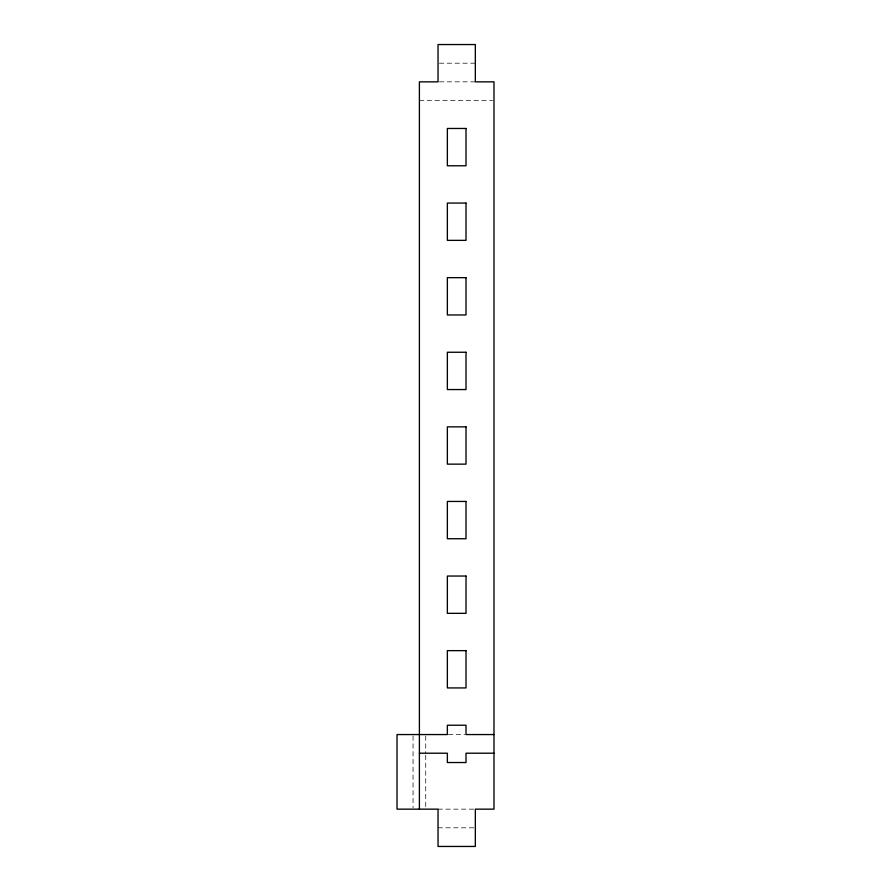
<?xml version="1.0" encoding="UTF-8"?>
<svg xmlns="http://www.w3.org/2000/svg" width="891" height="891" viewBox="0 0 891 891"><rect width="100%" height="100%" fill="white"/><g stroke="black" fill="none" stroke-linecap="round" stroke-linejoin="round"><path stroke-width="0.67" stroke-dasharray="4.46 3.34" d="M439.419 63.194L475.337 63.194M439.419 81.849L475.337 81.849M419.394 100.494L492.6 100.494M448.396 734.552L464.979 734.552M438.038 809.151L473.956 809.151M438.038 827.806L473.956 827.806M425.731 735.944L425.731 753.897M425.731 755.278L425.731 807.769M413.056 735.944L413.056 807.769"/><path stroke-width="1.34" d="M493.982 734.552L466.015 734.552L466.015 725.229L447.36 725.229L447.36 734.552L397.018 734.552L397.018 809.151L438.038 809.151L438.038 846.45L475.337 846.45L475.337 809.151L493.982 809.151L493.982 81.849L475.337 81.849L475.337 44.55L438.038 44.55L438.038 81.849L419.394 81.849L419.394 809.151M419.394 753.207L447.36 753.207L447.36 762.529L466.015 762.529L466.015 753.207L493.982 753.207M466.015 128.471L447.36 128.471L447.36 165.771L466.015 165.771L466.015 128.471M466.015 203.07L447.36 203.07L447.36 240.358L466.015 240.358L466.015 203.07M466.015 277.658L447.36 277.658L447.36 314.957L466.015 314.957L466.015 277.658M466.015 352.257L447.36 352.257L447.36 389.556L466.015 389.556L466.015 352.257M466.015 426.856L447.36 426.856L447.36 464.144L466.015 464.144L466.015 426.856M466.015 501.444L447.36 501.444L447.36 538.743L466.015 538.743L466.015 501.444M466.015 576.043L447.36 576.043L447.36 613.342L466.015 613.342L466.015 576.043M466.015 650.642L447.36 650.642L447.36 687.93L466.015 687.93L466.015 650.642"/></g></svg>
